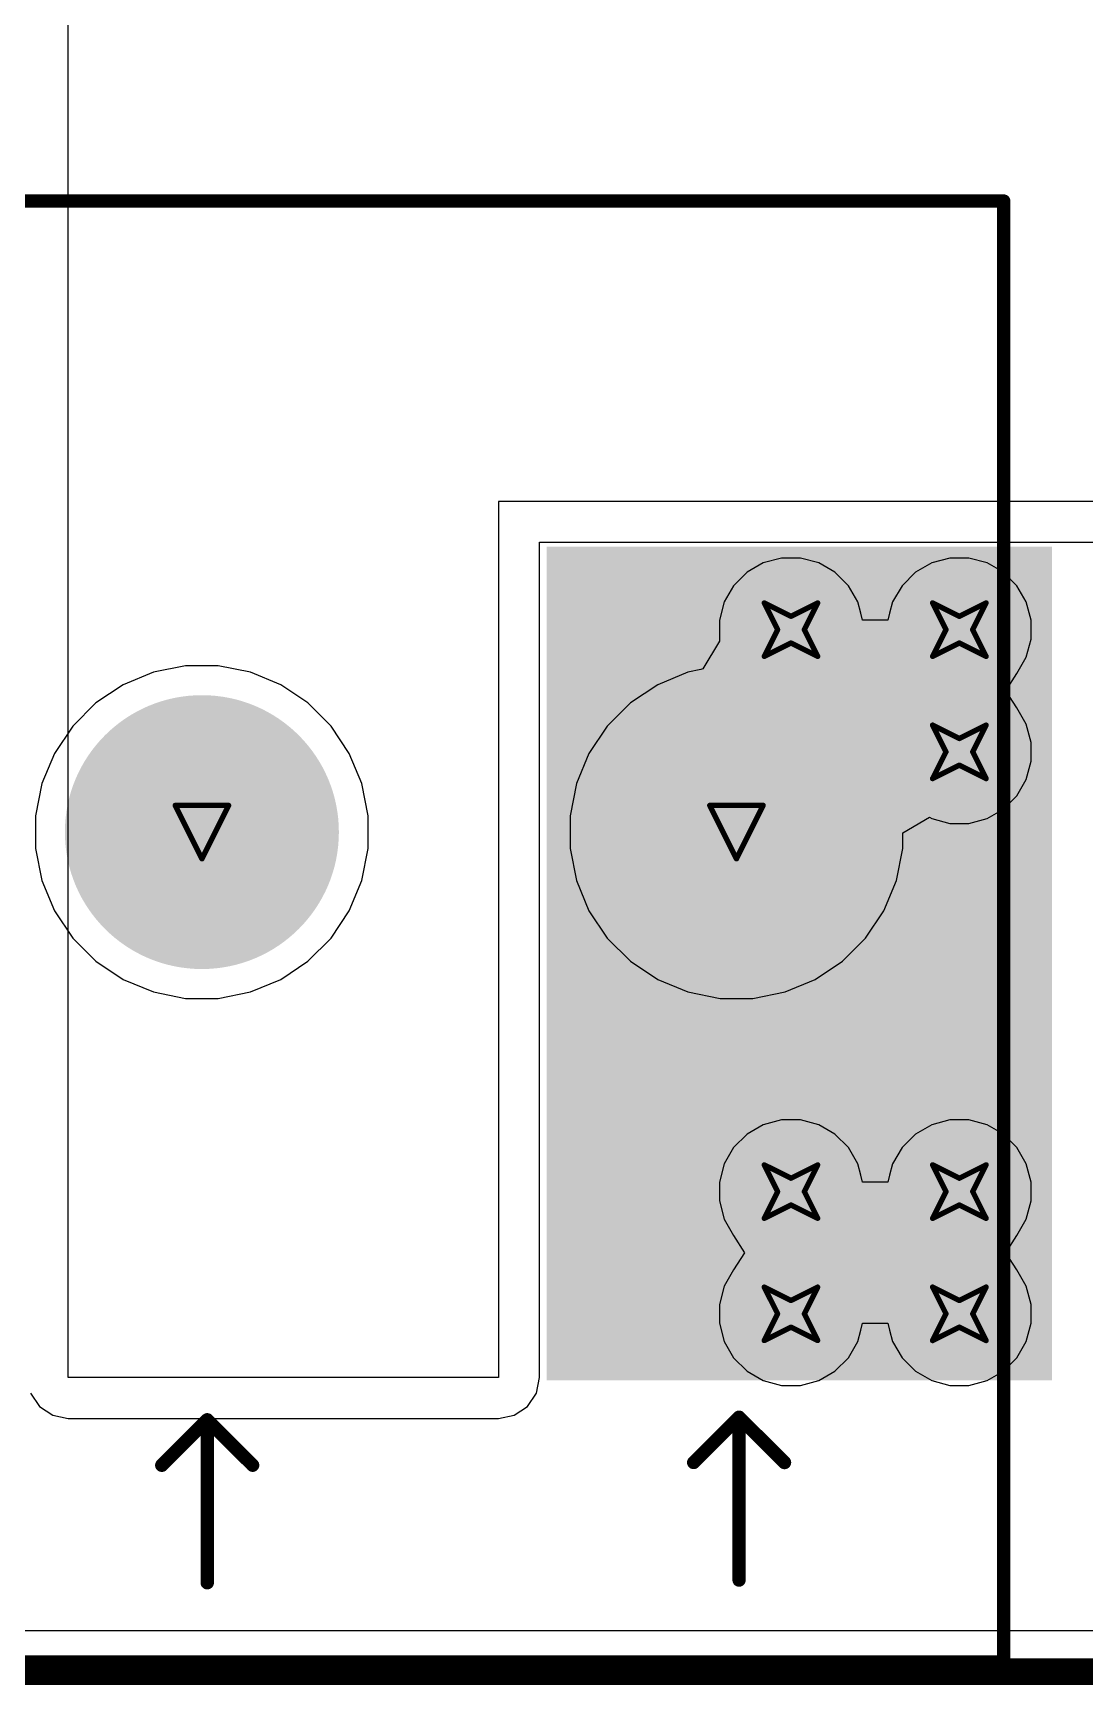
# Model space of a CAD drawing. Header units: inches. Extents: x -36 to 349, y -11 to 240.
# Drawn here: x 166.32 to 176.32, y -11.13 to 4.58 of the extents above; entities that cross this region are included whole.
import ezdxf

# ---------------------------------------------------------------- set-up
doc = ezdxf.new("R2010")
doc.units = ezdxf.units.IN
for name, color, linetype in [('Board Outline', 216, 'Continuous'), ('Bottom Layer', 5, 'Continuous'), ('Bottom Solder', 6, 'Continuous'), ('Drill Drawing', 1, 'Continuous'), ('Layer 1', 16, 'Continuous'), ('Layer 2', 76, 'Continuous'), ('Multi-Layer', 9, 'Continuous'), ('Pad Holes', 156, 'Continuous'), ('Top Layer', 1, 'Continuous'), ('Top Overlay', 2, 'Continuous'), ('Top Solder', 216, 'Continuous'), ('Via Holes', 16, 'Continuous')]:
    doc.layers.add(name, color=color, linetype=linetype)

# ---------------------------------------------------------------- blocks, each defined once
blk = doc.blocks.new('TB008A_508_02BE_118')
at = {"layer": 'Bottom Layer'}
blk.add_hatch(color=5, dxfattribs=at).paths.add_polyline_path([(-3.74, 1.2), (-1.34, 1.2), (-1.34, -1.2), (-3.74, -1.2)])
h = blk.add_hatch(color=5, dxfattribs=at)
edge = h.paths.add_edge_path()
edge.add_arc((2.54, 0), 1.2, 0, 360)
at = {"layer": 'Bottom Solder'}
blk.add_hatch(color=6, dxfattribs=at).paths.add_polyline_path([(-3.842, 1.302), (-1.238, 1.302), (-1.238, -1.302), (-3.842, -1.302)])
h = blk.add_hatch(color=6, dxfattribs=at)
edge = h.paths.add_edge_path()
edge.add_arc((2.54, 0), 1.302, 0, 360)
at = {"layer": 'Layer 1'}
h = blk.add_hatch(color=16, dxfattribs=at)
edge = h.paths.add_edge_path()
edge.add_arc((-2.54, 0), 1.2, 0, 360)
h = blk.add_hatch(color=16, dxfattribs=at)
edge = h.paths.add_edge_path()
edge.add_arc((2.54, 0), 1.2, 0, 360)
at = {"layer": 'Layer 2'}
h = blk.add_hatch(color=76, dxfattribs=at)
edge = h.paths.add_edge_path()
edge.add_arc((-2.54, 0), 1.2, 0, 360)
h = blk.add_hatch(color=76, dxfattribs=at)
edge = h.paths.add_edge_path()
edge.add_arc((2.54, 0), 1.2, 0, 360)
at = {"layer": 'Multi-Layer'}
h = blk.add_hatch(color=9, dxfattribs=at)
edge = h.paths.add_edge_path()
edge.add_arc((2.54, 0), 1.2, 0, 360)
at = {"layer": 'Pad Holes'}
h = blk.add_hatch(color=7, dxfattribs=at)
edge = h.paths.add_edge_path()
edge.add_arc((-2.54, 0), 0.8, 0, 360)
h = blk.add_hatch(color=7, dxfattribs=at)
edge = h.paths.add_edge_path()
edge.add_arc((2.54, 0), 0.8, 0, 360)
at = {"layer": 'Top Layer'}
blk.add_hatch(color=1, dxfattribs=at).paths.add_polyline_path([(-3.74, 1.2), (-1.34, 1.2), (-1.34, -1.2), (-3.74, -1.2)])
h = blk.add_hatch(color=1, dxfattribs=at)
edge = h.paths.add_edge_path()
edge.add_arc((2.54, 0), 1.2, 0, 360)
at = {"layer": 'Top Solder'}
blk.add_hatch(color=216, dxfattribs=at).paths.add_polyline_path([(-3.842, 1.302), (-1.238, 1.302), (-1.238, -1.302), (-3.842, -1.302)])
h = blk.add_hatch(color=216, dxfattribs=at)
edge = h.paths.add_edge_path()
edge.add_arc((2.54, 0), 1.302, 0, 360)
at = {"layer": 'Top Overlay'}
for points in [[(5.08, 7.89, 0.127, 0.127, 0), (-5.08, 7.89, 0.127, 0.127, 0)], [(-5.08, 7.89, 0.127, 0.127, 0), (-5.08, -6, 0.127, 0.127, 0)], [(5.08, 7.89, 0.127, 0.127, 0), (5.08, -6, 0.127, 0.127, 0)], [(-2.565, 7.112, 0.127, 0.127, 0), (-2.565, 5.563, 0.127, 0.127, 0)], [(2.489, 7.137, 0.127, 0.127, 0), (2.489, 5.588, 0.127, 0.127, 0)], [(-2.565, 5.563, 0.127, 0.127, 0), (-2.997, 5.994, 0.127, 0.127, 0)], [(-2.134, 5.994, 0.127, 0.127, 0), (-2.565, 5.563, 0.127, 0.127, 0)], [(2.489, 5.588, 0.127, 0.127, 0), (2.057, 6.02, 0.127, 0.127, 0)], [(2.921, 6.02, 0.127, 0.127, 0), (2.489, 5.588, 0.127, 0.127, 0)], [(5.08, -6, 0.127, 0.127, 0), (-5.08, -6, 0.127, 0.127, 0)]]:
    blk.add_lwpolyline(points, format="xyseb", dxfattribs=at)
for points in [[(-5.112, 7.89, 0.0635, 0.0635, 1), (-5.048, 7.89, 0.0635, 0.0635, 1)], [(-5.112, 7.89, 0.0635, 0.0635, 1), (-5.048, 7.89, 0.0635, 0.0635, 1)], [(5.048, 7.89, 0.0635, 0.0635, 1), (5.112, 7.89, 0.0635, 0.0635, 1)], [(5.048, 7.89, 0.0635, 0.0635, 1), (5.112, 7.89, 0.0635, 0.0635, 1)], [(-2.597, 7.112, 0.0635, 0.0635, 1), (-2.534, 7.112, 0.0635, 0.0635, 1)], [(2.457, 7.137, 0.0635, 0.0635, 1), (2.521, 7.137, 0.0635, 0.0635, 1)], [(-3.029, 5.994, 0.0635, 0.0635, 1), (-2.965, 5.994, 0.0635, 0.0635, 1)], [(-2.165, 5.994, 0.0635, 0.0635, 1), (-2.102, 5.994, 0.0635, 0.0635, 1)], [(2.026, 6.02, 0.0635, 0.0635, 1), (2.089, 6.02, 0.0635, 0.0635, 1)], [(2.889, 6.02, 0.0635, 0.0635, 1), (2.953, 6.02, 0.0635, 0.0635, 1)], [(-2.597, 5.563, 0.0635, 0.0635, 1), (-2.534, 5.563, 0.0635, 0.0635, 1)], [(-2.597, 5.563, 0.0635, 0.0635, 1), (-2.534, 5.563, 0.0635, 0.0635, 1)], [(-2.597, 5.563, 0.0635, 0.0635, 1), (-2.534, 5.563, 0.0635, 0.0635, 1)], [(2.457, 5.588, 0.0635, 0.0635, 1), (2.521, 5.588, 0.0635, 0.0635, 1)], [(2.457, 5.588, 0.0635, 0.0635, 1), (2.521, 5.588, 0.0635, 0.0635, 1)], [(2.457, 5.588, 0.0635, 0.0635, 1), (2.521, 5.588, 0.0635, 0.0635, 1)], [(-5.112, -6, 0.0635, 0.0635, 1), (-5.048, -6, 0.0635, 0.0635, 1)], [(-5.112, -6, 0.0635, 0.0635, 1), (-5.048, -6, 0.0635, 0.0635, 1)], [(5.048, -6, 0.0635, 0.0635, 1), (5.112, -6, 0.0635, 0.0635, 1)], [(5.048, -6, 0.0635, 0.0635, 1), (5.112, -6, 0.0635, 0.0635, 1)]]:
    blk.add_lwpolyline(points, format="xyseb", close=True, dxfattribs=at)

msp = doc.modelspace()

# ---------------------------------------------------------------- hatches: boundary and pattern name
at = {"layer": 'Bottom Layer'}
h = msp.add_hatch(color=5, dxfattribs=at)
edge = h.paths.add_edge_path()
edge.add_arc((173.527, -1.093), 0.3, 0, 360)
h = msp.add_hatch(color=5, dxfattribs=at)
edge = h.paths.add_edge_path()
edge.add_arc((175.127, -1.093), 0.3, 0, 360)
h = msp.add_hatch(color=5, dxfattribs=at)
edge = h.paths.add_edge_path()
edge.add_arc((175.127, -2.255), 0.3, 0, 360)
h = msp.add_hatch(color=5, dxfattribs=at)
edge = h.paths.add_edge_path()
edge.add_arc((173.527, -6.436), 0.3, 0, 360)
h = msp.add_hatch(color=5, dxfattribs=at)
edge = h.paths.add_edge_path()
edge.add_arc((175.127, -6.436), 0.3, 0, 360)
h = msp.add_hatch(color=5, dxfattribs=at)
edge = h.paths.add_edge_path()
edge.add_arc((173.527, -7.598), 0.3, 0, 360)
h = msp.add_hatch(color=5, dxfattribs=at)
edge = h.paths.add_edge_path()
edge.add_arc((175.127, -7.598), 0.3, 0, 360)
at = {"layer": 'Layer 1'}
h = msp.add_hatch(color=16, dxfattribs=at)
edge = h.paths.add_edge_path()
edge.add_arc((173.527, -1.093), 0.3, 0, 360)
h = msp.add_hatch(color=16, dxfattribs=at)
edge = h.paths.add_edge_path()
edge.add_arc((175.127, -1.093), 0.3, 0, 360)
h = msp.add_hatch(color=16, dxfattribs=at)
edge = h.paths.add_edge_path()
edge.add_arc((175.127, -2.255), 0.3, 0, 360)
h = msp.add_hatch(color=16, dxfattribs=at)
edge = h.paths.add_edge_path()
edge.add_arc((173.527, -6.436), 0.3, 0, 360)
h = msp.add_hatch(color=16, dxfattribs=at)
edge = h.paths.add_edge_path()
edge.add_arc((175.127, -6.436), 0.3, 0, 360)
h = msp.add_hatch(color=16, dxfattribs=at)
edge = h.paths.add_edge_path()
edge.add_arc((173.527, -7.598), 0.3, 0, 360)
h = msp.add_hatch(color=16, dxfattribs=at)
edge = h.paths.add_edge_path()
edge.add_arc((175.127, -7.598), 0.3, 0, 360)
at = {"layer": 'Layer 2'}
h = msp.add_hatch(color=76, dxfattribs=at)
edge = h.paths.add_edge_path()
edge.add_arc((173.527, -1.093), 0.3, 0, 360)
h = msp.add_hatch(color=76, dxfattribs=at)
edge = h.paths.add_edge_path()
edge.add_arc((175.127, -1.093), 0.3, 0, 360)
h = msp.add_hatch(color=76, dxfattribs=at)
edge = h.paths.add_edge_path()
edge.add_arc((175.127, -2.255), 0.3, 0, 360)
h = msp.add_hatch(color=76, dxfattribs=at)
edge = h.paths.add_edge_path()
edge.add_arc((173.527, -6.436), 0.3, 0, 360)
h = msp.add_hatch(color=76, dxfattribs=at)
edge = h.paths.add_edge_path()
edge.add_arc((175.127, -6.436), 0.3, 0, 360)
h = msp.add_hatch(color=76, dxfattribs=at)
edge = h.paths.add_edge_path()
edge.add_arc((173.527, -7.598), 0.3, 0, 360)
h = msp.add_hatch(color=76, dxfattribs=at)
edge = h.paths.add_edge_path()
edge.add_arc((175.127, -7.598), 0.3, 0, 360)
at = {"layer": 'Top Layer'}
msp.add_hatch(color=1, dxfattribs=at).paths.add_polyline_path([(171.205, -8.23), (176.006, -8.23), (176.006, -0.305), (171.205, -0.305)])
h = msp.add_hatch(color=1, dxfattribs=at)
edge = h.paths.add_edge_path()
edge.add_arc((173.527, -1.093), 0.3, 0, 360)
h = msp.add_hatch(color=1, dxfattribs=at)
edge = h.paths.add_edge_path()
edge.add_arc((175.127, -1.093), 0.3, 0, 360)
h = msp.add_hatch(color=1, dxfattribs=at)
edge = h.paths.add_edge_path()
edge.add_arc((175.127, -2.255), 0.3, 0, 360)
h = msp.add_hatch(color=1, dxfattribs=at)
edge = h.paths.add_edge_path()
edge.add_arc((173.527, -6.436), 0.3, 0, 360)
h = msp.add_hatch(color=1, dxfattribs=at)
edge = h.paths.add_edge_path()
edge.add_arc((175.127, -6.436), 0.3, 0, 360)
h = msp.add_hatch(color=1, dxfattribs=at)
edge = h.paths.add_edge_path()
edge.add_arc((173.527, -7.598), 0.3, 0, 360)
h = msp.add_hatch(color=1, dxfattribs=at)
edge = h.paths.add_edge_path()
edge.add_arc((175.127, -7.598), 0.3, 0, 360)
at = {"layer": 'Via Holes'}
h = msp.add_hatch(color=7, dxfattribs=at)
edge = h.paths.add_edge_path()
edge.add_arc((173.527, -1.093), 0.15, 0, 360)
h = msp.add_hatch(color=7, dxfattribs=at)
edge = h.paths.add_edge_path()
edge.add_arc((175.127, -1.093), 0.15, 0, 360)
h = msp.add_hatch(color=7, dxfattribs=at)
edge = h.paths.add_edge_path()
edge.add_arc((175.127, -2.255), 0.15, 0, 360)
h = msp.add_hatch(color=7, dxfattribs=at)
edge = h.paths.add_edge_path()
edge.add_arc((173.527, -6.436), 0.15, 0, 360)
h = msp.add_hatch(color=7, dxfattribs=at)
edge = h.paths.add_edge_path()
edge.add_arc((175.127, -6.436), 0.15, 0, 360)
h = msp.add_hatch(color=7, dxfattribs=at)
edge = h.paths.add_edge_path()
edge.add_arc((173.527, -7.598), 0.15, 0, 360)
h = msp.add_hatch(color=7, dxfattribs=at)
edge = h.paths.add_edge_path()
edge.add_arc((175.127, -7.598), 0.15, 0, 360)

# ---------------------------------------------------------------- linework, layer by layer
at = {"layer": 'Board Outline'}
msp.add_lwpolyline([(101.089, -11, 0.254, 0.254, 0), (184.5, -11, 0.254, 0.254, 0)], format="xyseb", dxfattribs=at)
at = {"layer": 'Bottom Layer'}
for p, q in [((167.467, -1.498), (167.18, -1.617)), ((167.773, -1.437), (167.467, -1.498)), ((168.084, -1.437), (167.773, -1.437)), ((168.39, -1.498), (168.084, -1.437)), ((168.677, -1.617), (168.39, -1.498)), ((167.18, -1.617), (166.921, -1.79)), ((168.936, -1.79), (168.677, -1.617)), ((166.921, -1.79), (166.7, -2.01)), ((169.156, -2.01), (168.936, -1.79)), ((166.7, -2.01), (166.527, -2.269)), ((169.329, -2.269), (169.156, -2.01)), ((166.527, -2.269), (166.408, -2.557)), ((169.449, -2.557), (169.329, -2.269)), ((166.408, -2.557), (166.347, -2.862)), ((169.509, -2.862), (169.449, -2.557)), ((166.347, -2.862), (166.347, -3.174)), ((169.509, -3.174), (169.509, -2.862)), ((166.347, -3.174), (166.408, -3.479)), ((169.449, -3.479), (169.509, -3.174)), ((166.408, -3.479), (166.527, -3.767)), ((169.329, -3.767), (169.449, -3.479)), ((166.527, -3.767), (166.7, -4.026)), ((169.156, -4.026), (169.329, -3.767)), ((166.7, -4.026), (166.921, -4.246)), ((168.936, -4.246), (169.156, -4.026)), ((166.921, -4.246), (167.18, -4.419)), ((168.677, -4.419), (168.936, -4.246)), ((167.18, -4.419), (167.467, -4.538)), ((167.467, -4.538), (167.773, -4.599)), ((168.084, -4.599), (168.39, -4.538)), ((168.39, -4.538), (168.677, -4.419)), ((167.773, -4.599), (168.084, -4.599)), ((184.5, -10.612), (134.933, -10.612))]:
    msp.add_line(p, q, dxfattribs=at)
at = {"layer": 'Drill Drawing'}
for points in [[(173.273, -0.839, 0.0508, 0.0508, 0), (173.527, -0.966, 0.0508, 0.0508, 0)], [(173.273, -0.839, 0.0508, 0.0508, 0), (173.4, -1.093, 0.0508, 0.0508, 0)], [(173.527, -0.966, 0.0508, 0.0508, 0), (173.781, -0.839, 0.0508, 0.0508, 0)], [(173.654, -1.093, 0.0508, 0.0508, 0), (173.781, -0.839, 0.0508, 0.0508, 0)], [(174.873, -0.839, 0.0508, 0.0508, 0), (175.127, -0.966, 0.0508, 0.0508, 0)], [(174.873, -0.839, 0.0508, 0.0508, 0), (175, -1.093, 0.0508, 0.0508, 0)], [(175.127, -0.966, 0.0508, 0.0508, 0), (175.381, -0.839, 0.0508, 0.0508, 0)], [(175.254, -1.093, 0.0508, 0.0508, 0), (175.381, -0.839, 0.0508, 0.0508, 0)], [(173.273, -1.347, 0.0508, 0.0508, 0), (173.4, -1.093, 0.0508, 0.0508, 0)], [(173.654, -1.093, 0.0508, 0.0508, 0), (173.781, -1.347, 0.0508, 0.0508, 0)], [(174.873, -1.347, 0.0508, 0.0508, 0), (175, -1.093, 0.0508, 0.0508, 0)], [(175.254, -1.093, 0.0508, 0.0508, 0), (175.381, -1.347, 0.0508, 0.0508, 0)], [(173.273, -1.347, 0.0508, 0.0508, 0), (173.527, -1.22, 0.0508, 0.0508, 0)], [(173.527, -1.22, 0.0508, 0.0508, 0), (173.781, -1.347, 0.0508, 0.0508, 0)], [(174.873, -1.347, 0.0508, 0.0508, 0), (175.127, -1.22, 0.0508, 0.0508, 0)], [(175.127, -1.22, 0.0508, 0.0508, 0), (175.381, -1.347, 0.0508, 0.0508, 0)], [(174.873, -2.001, 0.0508, 0.0508, 0), (175.127, -2.128, 0.0508, 0.0508, 0)], [(174.873, -2.001, 0.0508, 0.0508, 0), (175, -2.255, 0.0508, 0.0508, 0)], [(175.127, -2.128, 0.0508, 0.0508, 0), (175.381, -2.001, 0.0508, 0.0508, 0)], [(175.254, -2.255, 0.0508, 0.0508, 0), (175.381, -2.001, 0.0508, 0.0508, 0)], [(174.873, -2.509, 0.0508, 0.0508, 0), (175, -2.255, 0.0508, 0.0508, 0)], [(175.254, -2.255, 0.0508, 0.0508, 0), (175.381, -2.509, 0.0508, 0.0508, 0)], [(174.873, -2.509, 0.0508, 0.0508, 0), (175.127, -2.382, 0.0508, 0.0508, 0)], [(175.127, -2.382, 0.0508, 0.0508, 0), (175.381, -2.509, 0.0508, 0.0508, 0)], [(167.674, -2.764, 0.0508, 0.0508, 0), (168.182, -2.764, 0.0508, 0.0508, 0)], [(167.674, -2.764, 0.0508, 0.0508, 0), (167.928, -3.272, 0.0508, 0.0508, 0)], [(167.928, -3.272, 0.0508, 0.0508, 0), (168.182, -2.764, 0.0508, 0.0508, 0)], [(172.754, -2.764, 0.0508, 0.0508, 0), (173.262, -2.764, 0.0508, 0.0508, 0)], [(172.754, -2.764, 0.0508, 0.0508, 0), (173.008, -3.272, 0.0508, 0.0508, 0)], [(173.008, -3.272, 0.0508, 0.0508, 0), (173.262, -2.764, 0.0508, 0.0508, 0)], [(173.273, -6.182, 0.0508, 0.0508, 0), (173.527, -6.309, 0.0508, 0.0508, 0)], [(173.273, -6.182, 0.0508, 0.0508, 0), (173.4, -6.436, 0.0508, 0.0508, 0)], [(173.527, -6.309, 0.0508, 0.0508, 0), (173.781, -6.182, 0.0508, 0.0508, 0)], [(173.654, -6.436, 0.0508, 0.0508, 0), (173.781, -6.182, 0.0508, 0.0508, 0)], [(174.873, -6.182, 0.0508, 0.0508, 0), (175.127, -6.309, 0.0508, 0.0508, 0)], [(174.873, -6.182, 0.0508, 0.0508, 0), (175, -6.436, 0.0508, 0.0508, 0)], [(175.127, -6.309, 0.0508, 0.0508, 0), (175.381, -6.182, 0.0508, 0.0508, 0)], [(175.254, -6.436, 0.0508, 0.0508, 0), (175.381, -6.182, 0.0508, 0.0508, 0)], [(173.273, -6.69, 0.0508, 0.0508, 0), (173.4, -6.436, 0.0508, 0.0508, 0)], [(173.654, -6.436, 0.0508, 0.0508, 0), (173.781, -6.69, 0.0508, 0.0508, 0)], [(174.873, -6.69, 0.0508, 0.0508, 0), (175, -6.436, 0.0508, 0.0508, 0)], [(175.254, -6.436, 0.0508, 0.0508, 0), (175.381, -6.69, 0.0508, 0.0508, 0)], [(173.273, -6.69, 0.0508, 0.0508, 0), (173.527, -6.563, 0.0508, 0.0508, 0)], [(173.527, -6.563, 0.0508, 0.0508, 0), (173.781, -6.69, 0.0508, 0.0508, 0)], [(174.873, -6.69, 0.0508, 0.0508, 0), (175.127, -6.563, 0.0508, 0.0508, 0)], [(175.127, -6.563, 0.0508, 0.0508, 0), (175.381, -6.69, 0.0508, 0.0508, 0)], [(173.273, -7.344, 0.0508, 0.0508, 0), (173.527, -7.471, 0.0508, 0.0508, 0)], [(173.273, -7.344, 0.0508, 0.0508, 0), (173.4, -7.598, 0.0508, 0.0508, 0)], [(173.527, -7.471, 0.0508, 0.0508, 0), (173.781, -7.344, 0.0508, 0.0508, 0)], [(173.654, -7.598, 0.0508, 0.0508, 0), (173.781, -7.344, 0.0508, 0.0508, 0)], [(174.873, -7.344, 0.0508, 0.0508, 0), (175.127, -7.471, 0.0508, 0.0508, 0)], [(174.873, -7.344, 0.0508, 0.0508, 0), (175, -7.598, 0.0508, 0.0508, 0)], [(175.127, -7.471, 0.0508, 0.0508, 0), (175.381, -7.344, 0.0508, 0.0508, 0)], [(175.254, -7.598, 0.0508, 0.0508, 0), (175.381, -7.344, 0.0508, 0.0508, 0)], [(173.273, -7.852, 0.0508, 0.0508, 0), (173.4, -7.598, 0.0508, 0.0508, 0)], [(173.654, -7.598, 0.0508, 0.0508, 0), (173.781, -7.852, 0.0508, 0.0508, 0)], [(174.873, -7.852, 0.0508, 0.0508, 0), (175, -7.598, 0.0508, 0.0508, 0)], [(175.254, -7.598, 0.0508, 0.0508, 0), (175.381, -7.852, 0.0508, 0.0508, 0)], [(173.273, -7.852, 0.0508, 0.0508, 0), (173.527, -7.725, 0.0508, 0.0508, 0)], [(173.527, -7.725, 0.0508, 0.0508, 0), (173.781, -7.852, 0.0508, 0.0508, 0)], [(174.873, -7.852, 0.0508, 0.0508, 0), (175.127, -7.725, 0.0508, 0.0508, 0)], [(175.127, -7.725, 0.0508, 0.0508, 0), (175.381, -7.852, 0.0508, 0.0508, 0)]]:
    msp.add_lwpolyline(points, format="xyseb", dxfattribs=at)
for points in [[(173.26, -0.839, 0.0254, 0.0254, 1), (173.285, -0.839, 0.0254, 0.0254, 1)], [(173.26, -0.839, 0.0254, 0.0254, 1), (173.285, -0.839, 0.0254, 0.0254, 1)], [(173.514, -0.966, 0.0254, 0.0254, 1), (173.539, -0.966, 0.0254, 0.0254, 1)], [(173.514, -0.966, 0.0254, 0.0254, 1), (173.539, -0.966, 0.0254, 0.0254, 1)], [(173.768, -0.839, 0.0254, 0.0254, 1), (173.793, -0.839, 0.0254, 0.0254, 1)], [(173.768, -0.839, 0.0254, 0.0254, 1), (173.793, -0.839, 0.0254, 0.0254, 1)], [(174.86, -0.839, 0.0254, 0.0254, 1), (174.886, -0.839, 0.0254, 0.0254, 1)], [(174.86, -0.839, 0.0254, 0.0254, 1), (174.886, -0.839, 0.0254, 0.0254, 1)], [(175.114, -0.966, 0.0254, 0.0254, 1), (175.14, -0.966, 0.0254, 0.0254, 1)], [(175.114, -0.966, 0.0254, 0.0254, 1), (175.14, -0.966, 0.0254, 0.0254, 1)], [(175.368, -0.839, 0.0254, 0.0254, 1), (175.394, -0.839, 0.0254, 0.0254, 1)], [(175.368, -0.839, 0.0254, 0.0254, 1), (175.394, -0.839, 0.0254, 0.0254, 1)], [(173.387, -1.093, 0.0254, 0.0254, 1), (173.412, -1.093, 0.0254, 0.0254, 1)], [(173.387, -1.093, 0.0254, 0.0254, 1), (173.412, -1.093, 0.0254, 0.0254, 1)], [(173.641, -1.093, 0.0254, 0.0254, 1), (173.666, -1.093, 0.0254, 0.0254, 1)], [(173.641, -1.093, 0.0254, 0.0254, 1), (173.666, -1.093, 0.0254, 0.0254, 1)], [(174.987, -1.093, 0.0254, 0.0254, 1), (175.013, -1.093, 0.0254, 0.0254, 1)], [(174.987, -1.093, 0.0254, 0.0254, 1), (175.013, -1.093, 0.0254, 0.0254, 1)], [(175.241, -1.093, 0.0254, 0.0254, 1), (175.267, -1.093, 0.0254, 0.0254, 1)], [(175.241, -1.093, 0.0254, 0.0254, 1), (175.267, -1.093, 0.0254, 0.0254, 1)], [(173.514, -1.22, 0.0254, 0.0254, 1), (173.539, -1.22, 0.0254, 0.0254, 1)], [(173.514, -1.22, 0.0254, 0.0254, 1), (173.539, -1.22, 0.0254, 0.0254, 1)], [(175.114, -1.22, 0.0254, 0.0254, 1), (175.14, -1.22, 0.0254, 0.0254, 1)], [(175.114, -1.22, 0.0254, 0.0254, 1), (175.14, -1.22, 0.0254, 0.0254, 1)], [(173.26, -1.347, 0.0254, 0.0254, 1), (173.285, -1.347, 0.0254, 0.0254, 1)], [(173.26, -1.347, 0.0254, 0.0254, 1), (173.285, -1.347, 0.0254, 0.0254, 1)], [(173.768, -1.347, 0.0254, 0.0254, 1), (173.793, -1.347, 0.0254, 0.0254, 1)], [(173.768, -1.347, 0.0254, 0.0254, 1), (173.793, -1.347, 0.0254, 0.0254, 1)], [(174.86, -1.347, 0.0254, 0.0254, 1), (174.886, -1.347, 0.0254, 0.0254, 1)], [(174.86, -1.347, 0.0254, 0.0254, 1), (174.886, -1.347, 0.0254, 0.0254, 1)], [(175.368, -1.347, 0.0254, 0.0254, 1), (175.394, -1.347, 0.0254, 0.0254, 1)], [(175.368, -1.347, 0.0254, 0.0254, 1), (175.394, -1.347, 0.0254, 0.0254, 1)], [(174.86, -2.001, 0.0254, 0.0254, 1), (174.886, -2.001, 0.0254, 0.0254, 1)], [(174.86, -2.001, 0.0254, 0.0254, 1), (174.886, -2.001, 0.0254, 0.0254, 1)], [(175.368, -2.001, 0.0254, 0.0254, 1), (175.394, -2.001, 0.0254, 0.0254, 1)], [(175.368, -2.001, 0.0254, 0.0254, 1), (175.394, -2.001, 0.0254, 0.0254, 1)], [(175.114, -2.128, 0.0254, 0.0254, 1), (175.14, -2.128, 0.0254, 0.0254, 1)], [(175.114, -2.128, 0.0254, 0.0254, 1), (175.14, -2.128, 0.0254, 0.0254, 1)], [(174.987, -2.255, 0.0254, 0.0254, 1), (175.013, -2.255, 0.0254, 0.0254, 1)], [(174.987, -2.255, 0.0254, 0.0254, 1), (175.013, -2.255, 0.0254, 0.0254, 1)], [(175.241, -2.255, 0.0254, 0.0254, 1), (175.267, -2.255, 0.0254, 0.0254, 1)], [(175.241, -2.255, 0.0254, 0.0254, 1), (175.267, -2.255, 0.0254, 0.0254, 1)], [(174.86, -2.509, 0.0254, 0.0254, 1), (174.886, -2.509, 0.0254, 0.0254, 1)], [(174.86, -2.509, 0.0254, 0.0254, 1), (174.886, -2.509, 0.0254, 0.0254, 1)], [(175.114, -2.382, 0.0254, 0.0254, 1), (175.14, -2.382, 0.0254, 0.0254, 1)], [(175.114, -2.382, 0.0254, 0.0254, 1), (175.14, -2.382, 0.0254, 0.0254, 1)], [(175.368, -2.509, 0.0254, 0.0254, 1), (175.394, -2.509, 0.0254, 0.0254, 1)], [(175.368, -2.509, 0.0254, 0.0254, 1), (175.394, -2.509, 0.0254, 0.0254, 1)], [(167.662, -2.764, 0.0254, 0.0254, 1), (167.687, -2.764, 0.0254, 0.0254, 1)], [(167.662, -2.764, 0.0254, 0.0254, 1), (167.687, -2.764, 0.0254, 0.0254, 1)], [(168.17, -2.764, 0.0254, 0.0254, 1), (168.195, -2.764, 0.0254, 0.0254, 1)], [(168.17, -2.764, 0.0254, 0.0254, 1), (168.195, -2.764, 0.0254, 0.0254, 1)], [(172.742, -2.764, 0.0254, 0.0254, 1), (172.767, -2.764, 0.0254, 0.0254, 1)], [(172.742, -2.764, 0.0254, 0.0254, 1), (172.767, -2.764, 0.0254, 0.0254, 1)], [(173.25, -2.764, 0.0254, 0.0254, 1), (173.275, -2.764, 0.0254, 0.0254, 1)], [(173.25, -2.764, 0.0254, 0.0254, 1), (173.275, -2.764, 0.0254, 0.0254, 1)], [(167.916, -3.272, 0.0254, 0.0254, 1), (167.941, -3.272, 0.0254, 0.0254, 1)], [(167.916, -3.272, 0.0254, 0.0254, 1), (167.941, -3.272, 0.0254, 0.0254, 1)], [(172.996, -3.272, 0.0254, 0.0254, 1), (173.021, -3.272, 0.0254, 0.0254, 1)], [(172.996, -3.272, 0.0254, 0.0254, 1), (173.021, -3.272, 0.0254, 0.0254, 1)], [(173.26, -6.182, 0.0254, 0.0254, 1), (173.285, -6.182, 0.0254, 0.0254, 1)], [(173.26, -6.182, 0.0254, 0.0254, 1), (173.285, -6.182, 0.0254, 0.0254, 1)], [(173.768, -6.182, 0.0254, 0.0254, 1), (173.793, -6.182, 0.0254, 0.0254, 1)], [(173.768, -6.182, 0.0254, 0.0254, 1), (173.793, -6.182, 0.0254, 0.0254, 1)], [(174.86, -6.182, 0.0254, 0.0254, 1), (174.886, -6.182, 0.0254, 0.0254, 1)], [(174.86, -6.182, 0.0254, 0.0254, 1), (174.886, -6.182, 0.0254, 0.0254, 1)], [(175.368, -6.182, 0.0254, 0.0254, 1), (175.394, -6.182, 0.0254, 0.0254, 1)], [(175.368, -6.182, 0.0254, 0.0254, 1), (175.394, -6.182, 0.0254, 0.0254, 1)], [(173.387, -6.436, 0.0254, 0.0254, 1), (173.412, -6.436, 0.0254, 0.0254, 1)], [(173.387, -6.436, 0.0254, 0.0254, 1), (173.412, -6.436, 0.0254, 0.0254, 1)], [(173.514, -6.309, 0.0254, 0.0254, 1), (173.539, -6.309, 0.0254, 0.0254, 1)], [(173.514, -6.309, 0.0254, 0.0254, 1), (173.539, -6.309, 0.0254, 0.0254, 1)], [(173.641, -6.436, 0.0254, 0.0254, 1), (173.666, -6.436, 0.0254, 0.0254, 1)], [(173.641, -6.436, 0.0254, 0.0254, 1), (173.666, -6.436, 0.0254, 0.0254, 1)], [(174.987, -6.436, 0.0254, 0.0254, 1), (175.013, -6.436, 0.0254, 0.0254, 1)], [(174.987, -6.436, 0.0254, 0.0254, 1), (175.013, -6.436, 0.0254, 0.0254, 1)], [(175.114, -6.309, 0.0254, 0.0254, 1), (175.14, -6.309, 0.0254, 0.0254, 1)], [(175.114, -6.309, 0.0254, 0.0254, 1), (175.14, -6.309, 0.0254, 0.0254, 1)], [(175.241, -6.436, 0.0254, 0.0254, 1), (175.267, -6.436, 0.0254, 0.0254, 1)], [(175.241, -6.436, 0.0254, 0.0254, 1), (175.267, -6.436, 0.0254, 0.0254, 1)], [(173.514, -6.563, 0.0254, 0.0254, 1), (173.539, -6.563, 0.0254, 0.0254, 1)], [(173.514, -6.563, 0.0254, 0.0254, 1), (173.539, -6.563, 0.0254, 0.0254, 1)], [(175.114, -6.563, 0.0254, 0.0254, 1), (175.14, -6.563, 0.0254, 0.0254, 1)], [(175.114, -6.563, 0.0254, 0.0254, 1), (175.14, -6.563, 0.0254, 0.0254, 1)], [(173.26, -6.69, 0.0254, 0.0254, 1), (173.285, -6.69, 0.0254, 0.0254, 1)], [(173.26, -6.69, 0.0254, 0.0254, 1), (173.285, -6.69, 0.0254, 0.0254, 1)], [(173.768, -6.69, 0.0254, 0.0254, 1), (173.793, -6.69, 0.0254, 0.0254, 1)], [(173.768, -6.69, 0.0254, 0.0254, 1), (173.793, -6.69, 0.0254, 0.0254, 1)], [(174.86, -6.69, 0.0254, 0.0254, 1), (174.886, -6.69, 0.0254, 0.0254, 1)], [(174.86, -6.69, 0.0254, 0.0254, 1), (174.886, -6.69, 0.0254, 0.0254, 1)], [(175.368, -6.69, 0.0254, 0.0254, 1), (175.394, -6.69, 0.0254, 0.0254, 1)], [(175.368, -6.69, 0.0254, 0.0254, 1), (175.394, -6.69, 0.0254, 0.0254, 1)], [(173.26, -7.344, 0.0254, 0.0254, 1), (173.285, -7.344, 0.0254, 0.0254, 1)], [(173.26, -7.344, 0.0254, 0.0254, 1), (173.285, -7.344, 0.0254, 0.0254, 1)], [(173.768, -7.344, 0.0254, 0.0254, 1), (173.793, -7.344, 0.0254, 0.0254, 1)], [(173.768, -7.344, 0.0254, 0.0254, 1), (173.793, -7.344, 0.0254, 0.0254, 1)], [(174.86, -7.344, 0.0254, 0.0254, 1), (174.886, -7.344, 0.0254, 0.0254, 1)], [(174.86, -7.344, 0.0254, 0.0254, 1), (174.886, -7.344, 0.0254, 0.0254, 1)], [(175.368, -7.344, 0.0254, 0.0254, 1), (175.394, -7.344, 0.0254, 0.0254, 1)], [(175.368, -7.344, 0.0254, 0.0254, 1), (175.394, -7.344, 0.0254, 0.0254, 1)], [(173.514, -7.471, 0.0254, 0.0254, 1), (173.539, -7.471, 0.0254, 0.0254, 1)], [(173.514, -7.471, 0.0254, 0.0254, 1), (173.539, -7.471, 0.0254, 0.0254, 1)], [(175.114, -7.471, 0.0254, 0.0254, 1), (175.14, -7.471, 0.0254, 0.0254, 1)], [(175.114, -7.471, 0.0254, 0.0254, 1), (175.14, -7.471, 0.0254, 0.0254, 1)], [(173.387, -7.598, 0.0254, 0.0254, 1), (173.412, -7.598, 0.0254, 0.0254, 1)], [(173.387, -7.598, 0.0254, 0.0254, 1), (173.412, -7.598, 0.0254, 0.0254, 1)], [(173.641, -7.598, 0.0254, 0.0254, 1), (173.666, -7.598, 0.0254, 0.0254, 1)], [(173.641, -7.598, 0.0254, 0.0254, 1), (173.666, -7.598, 0.0254, 0.0254, 1)], [(174.987, -7.598, 0.0254, 0.0254, 1), (175.013, -7.598, 0.0254, 0.0254, 1)], [(174.987, -7.598, 0.0254, 0.0254, 1), (175.013, -7.598, 0.0254, 0.0254, 1)], [(175.241, -7.598, 0.0254, 0.0254, 1), (175.267, -7.598, 0.0254, 0.0254, 1)], [(175.241, -7.598, 0.0254, 0.0254, 1), (175.267, -7.598, 0.0254, 0.0254, 1)], [(173.26, -7.852, 0.0254, 0.0254, 1), (173.285, -7.852, 0.0254, 0.0254, 1)], [(173.26, -7.852, 0.0254, 0.0254, 1), (173.285, -7.852, 0.0254, 0.0254, 1)], [(173.514, -7.725, 0.0254, 0.0254, 1), (173.539, -7.725, 0.0254, 0.0254, 1)], [(173.514, -7.725, 0.0254, 0.0254, 1), (173.539, -7.725, 0.0254, 0.0254, 1)], [(173.768, -7.852, 0.0254, 0.0254, 1), (173.793, -7.852, 0.0254, 0.0254, 1)], [(173.768, -7.852, 0.0254, 0.0254, 1), (173.793, -7.852, 0.0254, 0.0254, 1)], [(174.86, -7.852, 0.0254, 0.0254, 1), (174.886, -7.852, 0.0254, 0.0254, 1)], [(174.86, -7.852, 0.0254, 0.0254, 1), (174.886, -7.852, 0.0254, 0.0254, 1)], [(175.114, -7.725, 0.0254, 0.0254, 1), (175.14, -7.725, 0.0254, 0.0254, 1)], [(175.114, -7.725, 0.0254, 0.0254, 1), (175.14, -7.725, 0.0254, 0.0254, 1)], [(175.368, -7.852, 0.0254, 0.0254, 1), (175.394, -7.852, 0.0254, 0.0254, 1)], [(175.368, -7.852, 0.0254, 0.0254, 1), (175.394, -7.852, 0.0254, 0.0254, 1)]]:
    msp.add_lwpolyline(points, format="xyseb", close=True, dxfattribs=at)
at = {"layer": 'Layer 1'}
for p, q in [((167.467, -1.498), (167.18, -1.617)), ((167.773, -1.437), (167.467, -1.498)), ((168.084, -1.437), (167.773, -1.437)), ((168.39, -1.498), (168.084, -1.437)), ((168.677, -1.617), (168.39, -1.498)), ((167.18, -1.617), (166.921, -1.79)), ((168.936, -1.79), (168.677, -1.617)), ((166.921, -1.79), (166.7, -2.01)), ((169.156, -2.01), (168.936, -1.79)), ((166.7, -2.01), (166.527, -2.269)), ((169.329, -2.269), (169.156, -2.01)), ((166.527, -2.269), (166.408, -2.557)), ((169.449, -2.557), (169.329, -2.269)), ((166.408, -2.557), (166.347, -2.862)), ((169.509, -2.862), (169.449, -2.557)), ((166.347, -2.862), (166.347, -3.174)), ((169.509, -3.174), (169.509, -2.862)), ((166.347, -3.174), (166.408, -3.479)), ((169.449, -3.479), (169.509, -3.174)), ((166.408, -3.479), (166.527, -3.767)), ((169.329, -3.767), (169.449, -3.479)), ((166.527, -3.767), (166.7, -4.026)), ((169.156, -4.026), (169.329, -3.767)), ((166.7, -4.026), (166.921, -4.246)), ((168.936, -4.246), (169.156, -4.026)), ((166.921, -4.246), (167.18, -4.419)), ((168.677, -4.419), (168.936, -4.246)), ((167.18, -4.419), (167.467, -4.538)), ((167.467, -4.538), (167.773, -4.599)), ((168.084, -4.599), (168.39, -4.538)), ((168.39, -4.538), (168.677, -4.419)), ((167.773, -4.599), (168.084, -4.599)), ((184.5, -10.612), (130.4, -10.612))]:
    msp.add_line(p, q, dxfattribs=at)
at = {"layer": 'Layer 2'}
for p, q in [((173.264, -0.458), (173.109, -0.548)), ((173.437, -0.412), (173.264, -0.458)), ((173.616, -0.412), (173.437, -0.412)), ((173.79, -0.458), (173.616, -0.412)), ((173.945, -0.548), (173.79, -0.458)), ((174.864, -0.458), (174.709, -0.548)), ((175.037, -0.412), (174.864, -0.458)), ((175.217, -0.412), (175.037, -0.412)), ((175.39, -0.458), (175.217, -0.412)), ((175.545, -0.548), (175.39, -0.458)), ((173.109, -0.548), (172.982, -0.675)), ((174.072, -0.675), (173.945, -0.548)), ((174.709, -0.548), (174.582, -0.675)), ((175.672, -0.675), (175.545, -0.548)), ((172.982, -0.675), (172.892, -0.83)), ((174.161, -0.83), (174.072, -0.675)), ((174.582, -0.675), (174.492, -0.83)), ((175.762, -0.83), (175.672, -0.675)), ((172.892, -0.83), (172.846, -1.003)), ((174.19, -0.936), (174.161, -0.83)), ((174.208, -1.003), (174.19, -0.936)), ((174.464, -0.936), (174.446, -1.003)), ((174.492, -0.83), (174.464, -0.936)), ((175.808, -1.003), (175.762, -0.83)), ((172.846, -1.003), (172.846, -1.183)), ((174.446, -1.003), (174.208, -1.003)), ((175.808, -1.183), (175.808, -1.003)), ((172.847, -1.202), (172.688, -1.464)), ((172.846, -1.183), (172.847, -1.186)), ((172.847, -1.186), (172.847, -1.202)), ((175.762, -1.356), (175.808, -1.183)), ((175.672, -1.511), (175.762, -1.356)), ((167.467, -1.498), (167.18, -1.617)), ((167.773, -1.437), (167.467, -1.498)), ((168.084, -1.437), (167.773, -1.437)), ((168.39, -1.498), (168.084, -1.437)), ((168.677, -1.617), (168.39, -1.498)), ((172.547, -1.498), (172.26, -1.617)), ((172.671, -1.473), (172.547, -1.498)), ((172.688, -1.464), (172.671, -1.473)), ((175.568, -1.674), (175.672, -1.511)), ((167.18, -1.617), (166.921, -1.79)), ((168.936, -1.79), (168.677, -1.617)), ((172.26, -1.617), (172.001, -1.79)), ((175.672, -1.837), (175.568, -1.674)), ((166.921, -1.79), (166.7, -2.01)), ((169.156, -2.01), (168.936, -1.79)), ((172.001, -1.79), (171.78, -2.01)), ((175.762, -1.992), (175.672, -1.837)), ((166.7, -2.01), (166.527, -2.269)), ((169.329, -2.269), (169.156, -2.01)), ((171.78, -2.01), (171.607, -2.269)), ((175.808, -2.165), (175.762, -1.992)), ((175.808, -2.344), (175.808, -2.165)), ((166.527, -2.269), (166.408, -2.557)), ((169.449, -2.557), (169.329, -2.269)), ((171.607, -2.269), (171.488, -2.557)), ((175.762, -2.518), (175.808, -2.344)), ((166.408, -2.557), (166.347, -2.862)), ((169.509, -2.862), (169.449, -2.557)), ((171.488, -2.557), (171.427, -2.862)), ((175.672, -2.673), (175.762, -2.518)), ((175.39, -2.889), (175.545, -2.8)), ((175.545, -2.8), (175.672, -2.673)), ((166.347, -2.862), (166.347, -3.174)), ((169.509, -3.174), (169.509, -2.862)), ((171.427, -2.862), (171.427, -3.174)), ((174.589, -3.024), (174.843, -2.877)), ((174.843, -2.877), (174.864, -2.889)), ((174.864, -2.889), (175.037, -2.936)), ((175.037, -2.936), (175.217, -2.936)), ((175.217, -2.936), (175.39, -2.889)), ((174.589, -3.174), (174.589, -3.024)), ((166.347, -3.174), (166.408, -3.479)), ((169.449, -3.479), (169.509, -3.174)), ((171.427, -3.174), (171.488, -3.479)), ((174.529, -3.479), (174.589, -3.174)), ((166.408, -3.479), (166.527, -3.767)), ((169.329, -3.767), (169.449, -3.479)), ((171.488, -3.479), (171.607, -3.767)), ((174.409, -3.767), (174.529, -3.479)), ((166.527, -3.767), (166.7, -4.026)), ((169.156, -4.026), (169.329, -3.767)), ((171.607, -3.767), (171.78, -4.026)), ((174.236, -4.026), (174.409, -3.767)), ((166.7, -4.026), (166.921, -4.246)), ((168.936, -4.246), (169.156, -4.026)), ((171.78, -4.026), (172.001, -4.246)), ((174.016, -4.246), (174.236, -4.026)), ((166.921, -4.246), (167.18, -4.419)), ((168.677, -4.419), (168.936, -4.246)), ((172.001, -4.246), (172.26, -4.419)), ((173.757, -4.419), (174.016, -4.246)), ((167.18, -4.419), (167.467, -4.538)), ((167.467, -4.538), (167.773, -4.599)), ((168.084, -4.599), (168.39, -4.538)), ((168.39, -4.538), (168.677, -4.419)), ((172.26, -4.419), (172.547, -4.538)), ((172.547, -4.538), (172.853, -4.599)), ((173.164, -4.599), (173.47, -4.538)), ((173.47, -4.538), (173.757, -4.419)), ((167.773, -4.599), (168.084, -4.599)), ((172.853, -4.599), (173.164, -4.599)), ((173.264, -5.801), (173.109, -5.891)), ((173.437, -5.755), (173.264, -5.801)), ((173.616, -5.755), (173.437, -5.755)), ((173.79, -5.801), (173.616, -5.755)), ((173.945, -5.891), (173.79, -5.801)), ((174.864, -5.801), (174.709, -5.891)), ((175.037, -5.755), (174.864, -5.801)), ((175.217, -5.755), (175.037, -5.755)), ((175.39, -5.801), (175.217, -5.755)), ((175.545, -5.891), (175.39, -5.801)), ((173.109, -5.891), (172.982, -6.017)), ((174.072, -6.017), (173.945, -5.891)), ((174.709, -5.891), (174.582, -6.017)), ((175.672, -6.017), (175.545, -5.891)), ((172.982, -6.017), (172.892, -6.173)), ((174.161, -6.173), (174.072, -6.017)), ((174.582, -6.017), (174.492, -6.173)), ((175.762, -6.173), (175.672, -6.017)), ((172.892, -6.173), (172.846, -6.346)), ((174.19, -6.279), (174.161, -6.173)), ((174.208, -6.346), (174.19, -6.279)), ((174.464, -6.279), (174.446, -6.346)), ((174.492, -6.173), (174.464, -6.279)), ((175.808, -6.346), (175.762, -6.173)), ((172.846, -6.346), (172.846, -6.525)), ((174.446, -6.346), (174.208, -6.346)), ((175.808, -6.525), (175.808, -6.346)), ((172.846, -6.525), (172.892, -6.698)), ((175.762, -6.698), (175.808, -6.525)), ((172.892, -6.698), (172.982, -6.854)), ((175.672, -6.854), (175.762, -6.698)), ((172.982, -6.854), (173.086, -7.017)), ((175.568, -7.017), (175.672, -6.854)), ((173.086, -7.017), (172.982, -7.179)), ((175.672, -7.179), (175.568, -7.017)), ((172.982, -7.179), (172.892, -7.335)), ((175.762, -7.335), (175.672, -7.179)), ((172.892, -7.335), (172.846, -7.508)), ((175.808, -7.508), (175.762, -7.335)), ((172.846, -7.508), (172.846, -7.687)), ((175.808, -7.687), (175.808, -7.508)), ((172.846, -7.687), (172.892, -7.86)), ((174.19, -7.754), (174.208, -7.687)), ((174.208, -7.687), (174.446, -7.687)), ((174.446, -7.687), (174.464, -7.754)), ((175.762, -7.86), (175.808, -7.687)), ((174.161, -7.86), (174.19, -7.754)), ((174.464, -7.754), (174.492, -7.86)), ((172.892, -7.86), (172.982, -8.016)), ((174.072, -8.016), (174.161, -7.86)), ((174.492, -7.86), (174.582, -8.016)), ((175.672, -8.016), (175.762, -7.86)), ((172.982, -8.016), (173.109, -8.142)), ((173.109, -8.142), (173.264, -8.232)), ((173.79, -8.232), (173.945, -8.142)), ((173.945, -8.142), (174.072, -8.016)), ((174.582, -8.016), (174.709, -8.142)), ((174.709, -8.142), (174.864, -8.232)), ((175.39, -8.232), (175.545, -8.142)), ((175.545, -8.142), (175.672, -8.016)), ((173.264, -8.232), (173.437, -8.279)), ((173.437, -8.279), (173.616, -8.279)), ((173.616, -8.279), (173.79, -8.232)), ((174.864, -8.232), (175.037, -8.279)), ((175.037, -8.279), (175.217, -8.279)), ((175.217, -8.279), (175.39, -8.232)), ((184.5, -10.612), (140.56, -10.612))]:
    msp.add_line(p, q, dxfattribs=at)
at = {"layer": 'Top Layer'}
for p, q in [((166.658, -8.204), (166.658, 6.462)), ((177.75, 0.127), (170.748, 0.127)), ((170.748, 0.127), (170.748, -8.204)), ((171.136, -8.204), (171.136, -0.261)), ((171.136, -0.261), (177.75, -0.261)), ((170.748, -8.204), (166.658, -8.204)), ((171.107, -8.353), (171.136, -8.204)), ((166.3, -8.353), (166.384, -8.479)), ((166.384, -8.479), (166.51, -8.563)), ((170.896, -8.563), (171.022, -8.479)), ((171.022, -8.479), (171.107, -8.353)), ((166.51, -8.563), (166.658, -8.593)), ((166.658, -8.593), (170.748, -8.593)), ((170.748, -8.593), (170.896, -8.563)), ((184.5, -10.612), (133.951, -10.612))]:
    msp.add_line(p, q, dxfattribs=at)

# ---------------------------------------------------------------- block references
at = {"rotation": 180}
msp.add_blockref('TB008A_508_02BE_118', (170.468, -3.018), dxfattribs=at)

doc.saveas('drawing.dxf')
